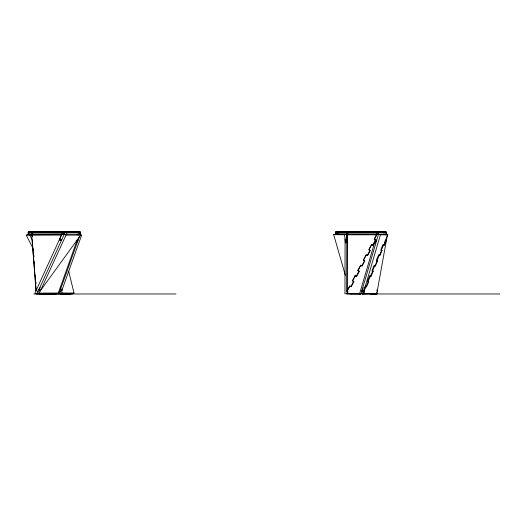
<?xml version="1.0" encoding="UTF-8"?>
<svg xmlns="http://www.w3.org/2000/svg" width="526" height="526" viewBox="0 0 526 526"><rect width="100%" height="100%" fill="white"/><g stroke="black" fill="none" stroke-linecap="round" stroke-linejoin="round"><path stroke-width="0.79" d="M347.384 243.097L347.101 240.132L345.095 239.915L344.957 293.751L352.21 293.896L350.868 293.751M346.969 293.975L347.107 232.005L386.321 232.012L386.314 234.149L387.412 234.767L384.986 234.754M355.168 275.091L355.28 275.723L352.552 280.904L353.952 281.568L351.223 286.749L349.823 286.091L347.088 291.272L347.107 232.005L335.588 231.946L335.588 234.077L386.314 234.149L383.211 234.142M378.457 232.045L378.457 234.182L360.915 294.06L347.061 293.751L348.061 291.858L347.055 291.069L349.783 285.881L350.789 286.67L353.525 281.489L352.512 280.7L355.247 275.519L356.253 276.308L358.988 271.127L357.976 270.338L360.711 265.157L361.717 265.939L364.452 260.758L363.44 259.969L366.175 254.788L367.181 255.577L369.916 250.396L368.904 249.607L371.639 244.426L372.645 245.208L375.373 240.027L376.701 240.257L375.334 242.854M384.46 244.472L385.111 240.862M362.355 294.034L363.571 293.817L364.354 291.963L363.144 292.18L362.355 294.034L376.767 293.83L387.281 235.516M347.061 293.751L359.593 293.824L375.373 240.027M363.828 291.384L380.43 234.813L387.866 234.774L385.92 239.35L386.077 239.994L383.868 245.195L383.71 244.551L381.501 249.751L381.659 250.402L379.45 255.603L379.292 254.959L375.031 266.011L374.874 265.367L372.664 270.568L372.822 271.212L368.246 280.976L368.404 281.62L363.828 291.384L361.849 290.76L363.111 287.788M368.89 293.705L352.795 293.889M70.931 293.929L58.859 293.935L58.281 293.015L77.315 239.79L77.914 240.691L76.559 242.493M79.479 236.312L58.879 293.916L39.246 294.008L38.648 293.1L80.715 235.096L79.051 234.123M38.069 291.365L36.13 290.47L31.797 235.175L32.158 234.201L32.349 236.654M36.13 290.47L36.491 289.497M56.453 293.949L36.846 294.027L34.9 293.14L61.923 234.09L28.148 234.201L26.3 235.247L32.895 248.081M363.144 292.18L362.006 291.404L363.216 291.194L365.425 285.986L366.563 286.762L368.779 281.555L367.635 280.785L369.844 275.578L370.988 276.354L373.197 271.153L372.053 270.377L374.262 265.17L375.406 265.946L377.615 260.745L376.471 259.969L378.681 254.762L379.825 255.537L382.034 250.337L380.89 249.561L383.099 244.36L384.243 245.129L386.452 239.928L385.242 240.139M61.923 234.09L59.773 238.778L61.798 239.665L61.437 240.638L59.412 239.751L61.351 240.645M39.746 288.261L38.871 289.464L40.581 290.437L66.02 235.089L80.715 235.096M374.643 238.146L376.741 234.162L347.114 234.169L348.541 234.136M355.28 275.723L356.687 276.38L359.416 271.199L358.015 270.542L360.744 265.36L362.144 266.018L364.88 260.837L363.479 260.173L363.367 259.542M363.479 260.173L366.208 254.992L367.608 255.649L370.343 250.468L368.943 249.811L371.672 244.629L373.072 245.287L375.807 240.106L375.695 239.475L374.295 238.811L374.407 239.442L375.807 240.106M374.407 239.442L376.853 234.793L376.741 234.162M40.226 287.656L38.917 289.464L40.581 290.437M77.947 234.129L80.261 234.129L78.657 234.136L80.254 234.129L80.254 231.992L32.152 232.051L32.152 234.188L80.261 234.129L81.648 235.109L61.89 290.365L60.319 291.266L60.365 293.916L61.937 293.015L74.002 293.021L68.65 271.107M74.002 293.021L72.43 293.929L60.365 293.916M26.3 235.247L29.975 235.194L31.856 234.208L32.448 235.536M345.385 275.374L333.675 234.635L335.575 234.011L346.489 234.155L346.917 238.705L345.017 239.33L344.589 234.78L346.489 234.155M345.017 239.33L345.707 239.981L347.607 239.356M383.033 245.34L384.243 245.129M380.824 250.547L382.034 250.337M378.608 255.748L379.825 255.537M376.399 260.955L377.615 260.745M374.19 266.156L375.406 265.946M371.981 271.363L373.197 271.153M369.771 276.564L370.988 276.354M367.562 281.772L368.779 281.555M365.353 286.972L366.563 286.762M376.767 292.555L377.096 293.81L370.626 293.955L371.987 293.804M31.856 234.208L28.18 234.261L28.148 232.065L80.254 231.992L28.148 232.065L57.88 232.071M52.554 232.051L64.35 231.979L64.356 234.116L36.846 294.027L36.235 293.14M62.39 234.129L64.356 234.116L66.02 235.089M61.95 234.221L64.336 234.208M38.648 293.1L58.281 293.015M61.884 234.195L64.277 234.188M31.797 235.175L61.562 235.069M61.798 234.169L64.106 234.162M359.823 231.94L335.595 231.946L386.321 232.012L359.83 231.94L361.461 231.979M337.205 234.077L335.588 234.077L338.823 234.083M33.513 234.188L32.152 234.188L32.152 232.051M347.232 234.8L376.853 234.793M33.828 293.968L175.94 293.968M370.672 293.968L499.7 293.968M376.215 234.136L378.549 234.136M363.571 293.817L376.767 293.83M376.682 234.123L378.286 234.123M376.623 234.096L378.24 234.103M376.333 234.175L380.43 234.813M333.675 234.635L344.589 234.78M374.887 293.771L377.096 293.81M359.593 293.824L360.915 294.06M385.887 234.149L387.866 234.774M40.607 291.016L38.871 289.464M76.599 234.123L78.262 235.096M363.216 291.194L364.354 291.963M77.315 239.79L77.868 240.684M29.975 235.194L32.06 239.849L36.057 290.871M376.859 289.859L377.247 291.351M357.904 269.91L358.015 270.542M346.976 290.641L347.088 291.272M345.707 239.981L345.99 242.946M345.095 239.915L345.378 242.88M33.302 248.864L33.434 250.494M33.815 255.366L33.94 256.99M34.322 261.869L34.453 263.493M35.406 275.683L35.531 277.307M35.913 282.179L36.044 283.81M61.864 288.965L61.937 293.015M60.464 287.281L60.503 289.385L61.89 290.365L60.391 289.385L60.352 287.281M66.802 231.979L66.802 234.116M29.778 234.201L28.148 234.201L29.758 234.201M347.706 234.077L346.088 234.077L347.712 234.096"/></g></svg>
